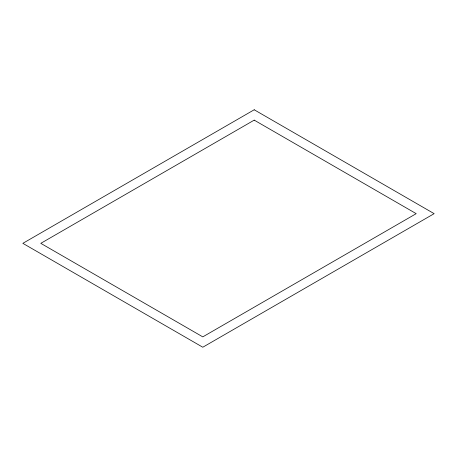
<?xml version="1.0" encoding="UTF-8"?>
<svg xmlns="http://www.w3.org/2000/svg" width="457" height="457" viewBox="0 0 457 457"><rect width="100%" height="100%" fill="white"/><g stroke="black" fill="none" stroke-linecap="round" stroke-linejoin="round"><path stroke-width="0.69" d="M254.206 109.771L22.85 243.341L202.794 347.229L434.15 213.659L254.206 109.771M254.206 120.128L40.793 243.341L202.794 336.872L416.207 213.659L254.206 120.128"/></g></svg>
